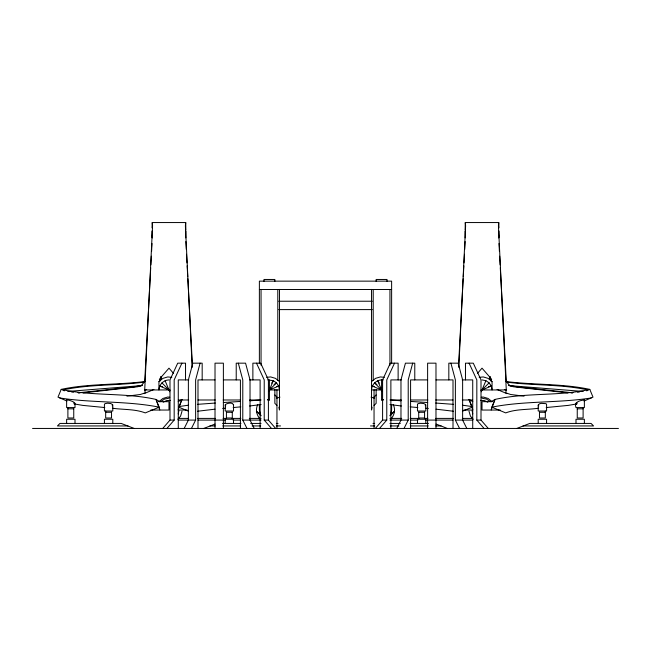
<?xml version="1.0" encoding="UTF-8"?>
<svg xmlns="http://www.w3.org/2000/svg" width="651" height="651" viewBox="0 0 651 651"><rect width="100%" height="100%" fill="white"/><g stroke="black" fill="none" stroke-linecap="round" stroke-linejoin="round"><path stroke-width="0.98" d="M490 379.574L490.057 376.685M489.951 379.37L490 376.644M185.852 229.884L185.722 222.552L152.244 222.552L152.017 227.858M458.825 367.359L465.603 225.832L465.278 222.552L498.756 222.552L498.983 227.858M498.511 237.729L498.65 234.881M185.852 237.892L185.722 230.828L185.511 235.564M498.886 237.892L498.756 230.828L498.658 237.566M458.573 365.382L463.162 278.774M150.715 267.74L144.709 381.576L140.95 385.921L137.605 386.759L83.157 392.895M150.869 264.851L151.333 256.177M151.593 251.343L152.017 243.507M463.268 276.765L463.854 265.811M464.008 262.923L464.472 254.248M464.741 249.382L465.164 241.554M152.342 237.566L152.244 230.828L152.114 237.892M465.489 235.564L465.278 230.828L465.148 237.892M185.722 222.552L185.397 225.832L192.175 367.359M465.278 222.552L465.148 229.884M498.756 222.552L498.438 225.832L506.291 389.949L505.721 392.822L510.636 394.49L524.055 396.166M491.359 380.843L491.627 379.37M178.187 410.04L178.756 407.168L181.946 399.429L178.187 401.667M491.912 401.667L482.017 401.667L482.017 410.04L491.228 410.04L491.798 407.168L494.988 399.429C525.862 392.439 558.924 396.369 589.806 389.388L592.996 397.126L584.093 401.024M178.252 413.898L179.025 410.04L187.154 410.04M372.112 407.144L371.534 410.04L371.534 289.386M390.852 413.898L391.625 410.04L391.625 404.556M200.085 363.168L195.625 379.907L195.625 420.082L191.435 428.448M412.685 363.168L408.218 379.907L408.218 420.082L404.035 428.448M182.003 411.22L180.587 416.054L177.894 419.407M233.4 404.889C233.001 401.936 227.085 403.115 225.311 404.605L225.173 411.025L233.538 411.025L233.538 404.417M538.206 405.052L539.435 403.823L541.307 403.36L546.018 403.653L546.58 404.417L546.58 411.025L538.206 411.025L538.206 405.052L538.768 405.915M112.794 405.052L112.794 411.025L104.42 411.025L104.42 404.417L104.982 403.653L107.521 403.197L110.703 403.539L112.647 404.605L112.232 405.915M425.827 405.052L425.827 411.025L417.462 411.025L417.462 404.417L418.023 403.653L420.562 403.197L423.736 403.539L425.689 404.605L425.266 405.915M178.813 408.267L181.946 399.429M491.228 410.04L494.988 399.429L491.228 401.667M144.953 381.535C117.188 385.058 88.479 383.504 61.194 389.388L58.004 397.126L66.907 401.024M269.034 390.877L273.314 380.689L276.52 382.845L278.693 386.092L279.466 389.949L269.424 389.949L276.52 382.845L274.071 384.489M481.244 391.804L485.915 380.689L489.121 382.845L491.293 386.092L492.066 389.949L492.066 381.576L488.079 378.361L483.205 376.929L479.193 377.344M181.906 363.168L174.175 379.907L174.175 420.082L166.933 428.448M394.498 363.168L386.775 379.907L386.775 420.082L379.525 428.448M184.192 428.448L188.375 420.082L188.375 379.907L192.834 363.168L202.176 363.168L202.176 379.907M396.784 428.448L400.975 420.082L400.975 379.907L405.435 363.168L414.777 363.168L414.777 379.907M584.37 399.616L584.37 407.575L575.997 407.575C573.222 401.765 581.197 400.202 584.224 400.04M257.747 404.67C255.159 409.422 256.616 415.761 260.514 419.407M168.983 379.907C163.58 380.013 159.047 384.554 158.934 389.949L158.934 381.576L162.921 378.361L167.795 376.929L171.807 377.344M271.662 383.146L273.314 380.689L267.707 379.907M390.486 419.407C394.384 415.761 395.841 409.422 393.253 404.67M162.742 428.448L169.992 420.082L169.992 379.907L177.715 363.168L185.527 363.168L185.527 379.907M375.342 428.448L382.593 420.082L382.593 379.907L390.315 363.168L398.127 363.168L398.127 379.907M477.419 373.446L482.017 368.157L491.228 378.744L491.228 381.576L492.066 381.576M66.776 400.04C67.81 399.234 77.062 402.936 73.775 403.181M374.048 397.061L376.14 394.97M374.048 405.435L376.14 403.343L376.14 389.388M389.998 415.826L394.604 411.22L390.039 415.257M481.309 390.657L489.121 382.845M158.934 401.667L162.921 398.453L167.795 397.012L169.797 397.224M371.534 381.576L375.521 378.361L380.396 376.929L384.399 377.344M126.945 396.166L140.364 394.49L145.279 392.822L144.709 389.949L152.562 225.832L152.244 222.552M160.61 401.667L164.467 399.096L168.983 398.2M586.689 390.86L588.252 390.022C561.601 384.106 533.47 385.693 506.323 382.072M279.954 397.126L276.545 398.241M163.181 402.188L166.615 400.568L170.367 400.373M144.026 393.66L153.896 389.444M269.424 389.949L278.693 386.092L276.765 386.474M481.089 390.331L491.293 386.092L488.396 386.67M462.959 410.993L472.244 407.168L469.054 399.429L472.813 401.667M203.771 428.448L215.058 424.053M516.813 428.448L529.8 423.427L591.051 423.427L593.557 425.941L522.981 425.941M577.225 403.181L575.997 403.181M142.439 385.278L133.374 386.954L78.275 392.813M576.9 403.913L568.323 405.378L546.189 407.55M383.293 379.907C377.36 379.256 371.583 383.838 371.534 389.949L381.576 389.949L374.48 382.845L376.929 384.489M381.576 379.907L381.576 399.991L383.529 399.6M146.638 389.567L144.709 389.949L169.984 389.949M591.271 397.956C558.379 403.164 524.332 400.674 491.798 407.168L505.721 412.905C515.983 408.934 527.741 409.813 538.597 408.218M197.595 411.237L214.952 409.186M261.108 404.54L249.585 406.004M144.677 382.072C117.53 385.693 89.399 384.106 62.748 390.022L64.311 390.86M577.559 392.219L579.374 392.008M67.785 391.446L141.934 385.587M266.601 377.344L270.604 376.929L275.479 378.361L279.466 381.576M188.554 405.182L180.482 406.33L178.756 407.168L188.041 410.993M481.203 397.224L483.205 397.012L488.079 398.453L492.066 401.667M240.813 406.859L233.148 407.55M222.715 408.47L225.555 408.218M571.025 392.87L572.921 392.699M197.383 404.352L215.318 403.042M260.367 400.015L249.96 400.796M223.309 402.53L240.439 401.439M259.375 289.508L391.625 289.508M278.742 301.226L372.258 301.226M278.742 309.599L372.258 309.599M188.79 379.907L178.276 379.907L178.276 428.448M215.017 379.907L197.994 379.907L197.994 428.448M223.383 379.907L240.414 379.907L240.414 428.448M249.61 379.907L260.123 379.907L260.123 428.448M401.39 379.907L390.877 379.907L390.877 428.448M427.617 379.907L410.586 379.907L410.586 428.448M435.983 379.907L453.006 379.907L453.006 428.448M462.21 379.907L472.724 379.907L472.724 428.448M158.934 381.576L159.772 381.576L159.772 378.744L168.983 368.157L173.581 373.446M481.016 389.949L506.291 389.949L504.362 389.567M178.276 399.991L188.725 399.991M197.994 399.991L215.261 399.991M223.138 399.991L240.414 399.991M249.675 399.991L261.051 399.991M267.707 399.991L269.424 399.991L269.424 379.907M381.576 399.991L383.293 399.991M389.949 399.991L401.325 399.991M410.586 399.991L427.862 399.991M435.739 399.991L453.006 399.991M462.275 399.991L472.724 399.991M159.088 401.667L168.983 401.667L168.983 410.04L159.772 410.04L156.012 399.429C125.138 392.439 92.076 396.369 61.194 389.388M74.442 404.23L75.003 404.23M575.997 404.23L576.558 404.23M67.891 408.828L73.75 408.828M577.25 408.828L583.109 408.828M150.804 410.04L158.934 410.04M463.846 410.04L471.975 410.04L472.748 413.898M492.066 410.04L500.196 410.04M105.674 412.278L111.533 412.278M226.426 412.278L232.285 412.278M418.715 412.278L424.574 412.278M539.467 412.278L545.326 412.278M178.252 418.406L188.66 418.406M197.595 418.406L215.302 418.406M223.098 418.406L226.092 418.406M231.886 418.406L240.813 418.406M249.292 418.406L261.051 418.406M389.949 418.406L401.708 418.406M410.187 418.406L419.114 418.406M424.908 418.406L427.902 418.406M435.698 418.406L453.405 418.406M462.34 418.406L472.748 418.406M169.992 420.082L174.175 420.082M178.276 420.082L195.625 420.082M197.994 420.082L225.344 420.082M233.058 420.082L240.414 420.082M238.315 363.168L242.782 379.907L242.782 420.082L261.051 420.082M256.502 363.168L264.225 379.907L264.225 420.082L268.407 420.082L275.658 428.448M382.593 420.082L386.775 420.082M389.949 420.082L408.218 420.082M410.586 420.082L417.942 420.082M425.656 420.082L453.006 420.082M450.915 363.168L455.375 379.907L455.375 420.082L472.724 420.082M469.094 363.168L476.825 379.907L476.825 420.082L481.008 420.082L488.258 428.448M222.577 423.427L240.976 423.427M250.659 423.427L261.043 423.427M276.35 423.427L278.01 423.427M372.99 423.427L374.65 423.427M389.957 423.427L400.341 423.427M410.024 423.427L428.423 423.427M128.019 425.941L57.443 425.941L59.949 423.427L121.2 423.427L134.187 428.448M209.939 425.941L215.229 425.941M222.732 425.941L240.707 425.941M252.092 425.941L260.717 425.941M276.219 425.941L280.524 425.941M370.476 425.941L374.781 425.941M390.283 425.941L398.908 425.941M410.293 425.941L428.268 425.941M435.771 425.941L441.061 425.941L447.229 428.448M32.55 428.448L618.45 428.448M480.633 400.373L484.385 400.568L487.819 402.188M410.561 401.439L427.691 402.53M435.682 403.042L453.617 404.352M401.04 400.796L390.633 400.015M509.066 385.587L583.215 391.446M417.852 407.55L410.187 406.859M425.445 408.218L428.285 408.47M78.079 392.699L79.975 392.87M104.811 407.55L82.677 405.378L74.1 403.913M112.403 408.218C123.259 409.813 135.017 408.934 145.279 412.905L159.202 407.168L156.012 399.429L159.772 401.667M436.048 409.186L453.405 411.237M462.446 405.182L470.518 406.33L472.244 407.168L472.813 410.04M401.415 406.004L389.892 404.54M506.047 381.535C533.812 385.058 562.521 383.504 589.806 389.388M71.626 392.008L73.441 392.219M572.725 392.813L517.626 386.954L508.561 385.278M567.843 392.895L513.395 386.759L510.05 385.921L506.291 381.576L500.285 267.74M374.455 398.241L371.046 397.126M59.729 397.956C92.621 403.164 126.668 400.674 159.202 407.168L159.772 410.04M482.017 398.2L486.533 399.096L490.39 401.667M374.235 386.474L372.307 386.092L381.576 389.949M162.604 386.67L159.707 386.092L169.911 390.331M482.017 379.907L485.915 380.689M267.471 399.6L269.424 399.991M435.942 424.053L441.061 425.941M497.104 389.444L506.974 393.66M260.961 415.257L256.396 411.22L261.002 415.826M225.734 405.915L225.173 405.052M274.86 394.97L276.952 397.061M276.952 405.435L274.86 403.343L274.86 389.388M161.879 382.845L169.691 390.657M476.825 420.082L484.067 428.448M264.225 420.082L271.475 428.448M473.106 419.407L470.413 416.054L468.997 411.22M379.338 383.146L377.686 380.689L381.966 390.877M466.808 428.448L462.625 420.082L462.625 379.907L458.166 363.168L448.824 363.168L448.824 379.907M455.375 420.082L459.565 428.448M254.215 428.448L250.025 420.082L250.025 379.907L245.565 363.168L236.223 363.168L236.223 379.907M242.782 420.082L246.965 428.448M165.085 380.689L169.756 391.804M469.054 399.429L472.187 408.267M417.462 404.417L417.6 404.889M278.888 407.144L279.466 410.04L279.466 289.386M260.148 413.898L259.375 410.04L259.375 404.556M159.373 379.37L159.641 380.843M498.983 243.507L499.407 251.343M499.667 256.177L500.131 264.851M185.836 241.554L186.259 249.382M186.528 254.248L186.992 262.923M187.146 265.811L187.732 276.765M187.838 278.774L192.427 365.382M152.35 234.881L152.489 237.729M161 376.644L161.049 379.37M160.943 376.685L161 379.574M584.37 423.427L584.37 419.244L575.997 419.244L575.997 423.427M583.109 407.404L583.109 417.991L577.25 417.991L577.25 408.372M546.58 423.427L546.58 419.244L538.206 419.244L538.206 423.427M545.326 411.05L545.326 417.991L539.467 417.991L539.467 412.042M481.008 420.082L481.008 379.907L473.285 363.168L465.473 363.168L465.473 379.907M435.983 428.448L435.983 363.168L427.617 363.168L427.617 428.448M425.827 423.427L425.827 419.244L417.462 419.244L417.462 423.427M424.574 412.042L424.574 417.991L418.715 417.991L418.715 412.042M391.625 363.681L391.625 281.142L259.375 281.142L259.375 363.681M389.949 289.508L389.949 365.235M387.019 281.362L387.019 279.466L376.14 279.466L376.14 281.362M374.048 389.689L374.048 428.448M373.21 289.508L373.21 380.282M277.79 289.817L277.79 380.282M276.952 389.689L276.952 428.448M274.86 281.362L274.86 279.466L263.98 279.466L263.98 281.362M268.407 420.082L268.407 379.907L260.685 363.168L252.873 363.168L252.873 379.907M261.051 289.508L261.051 365.235M233.538 423.427L233.538 419.244L225.173 419.244L225.173 423.427M232.285 412.042L232.285 417.991L226.426 417.991L226.426 412.042M223.383 428.448L223.383 363.168L215.017 363.168L215.017 428.448M112.794 423.427L112.794 419.244L104.42 419.244L104.42 423.427M111.533 412.042L111.533 417.991L105.674 417.991L105.674 411.05M75.003 403.181L75.003 407.575L66.63 407.575L66.63 399.616M75.003 423.427L75.003 419.244L66.63 419.244L66.63 423.427M73.75 408.372L73.75 417.991L67.891 417.991L67.891 407.404"/></g></svg>
